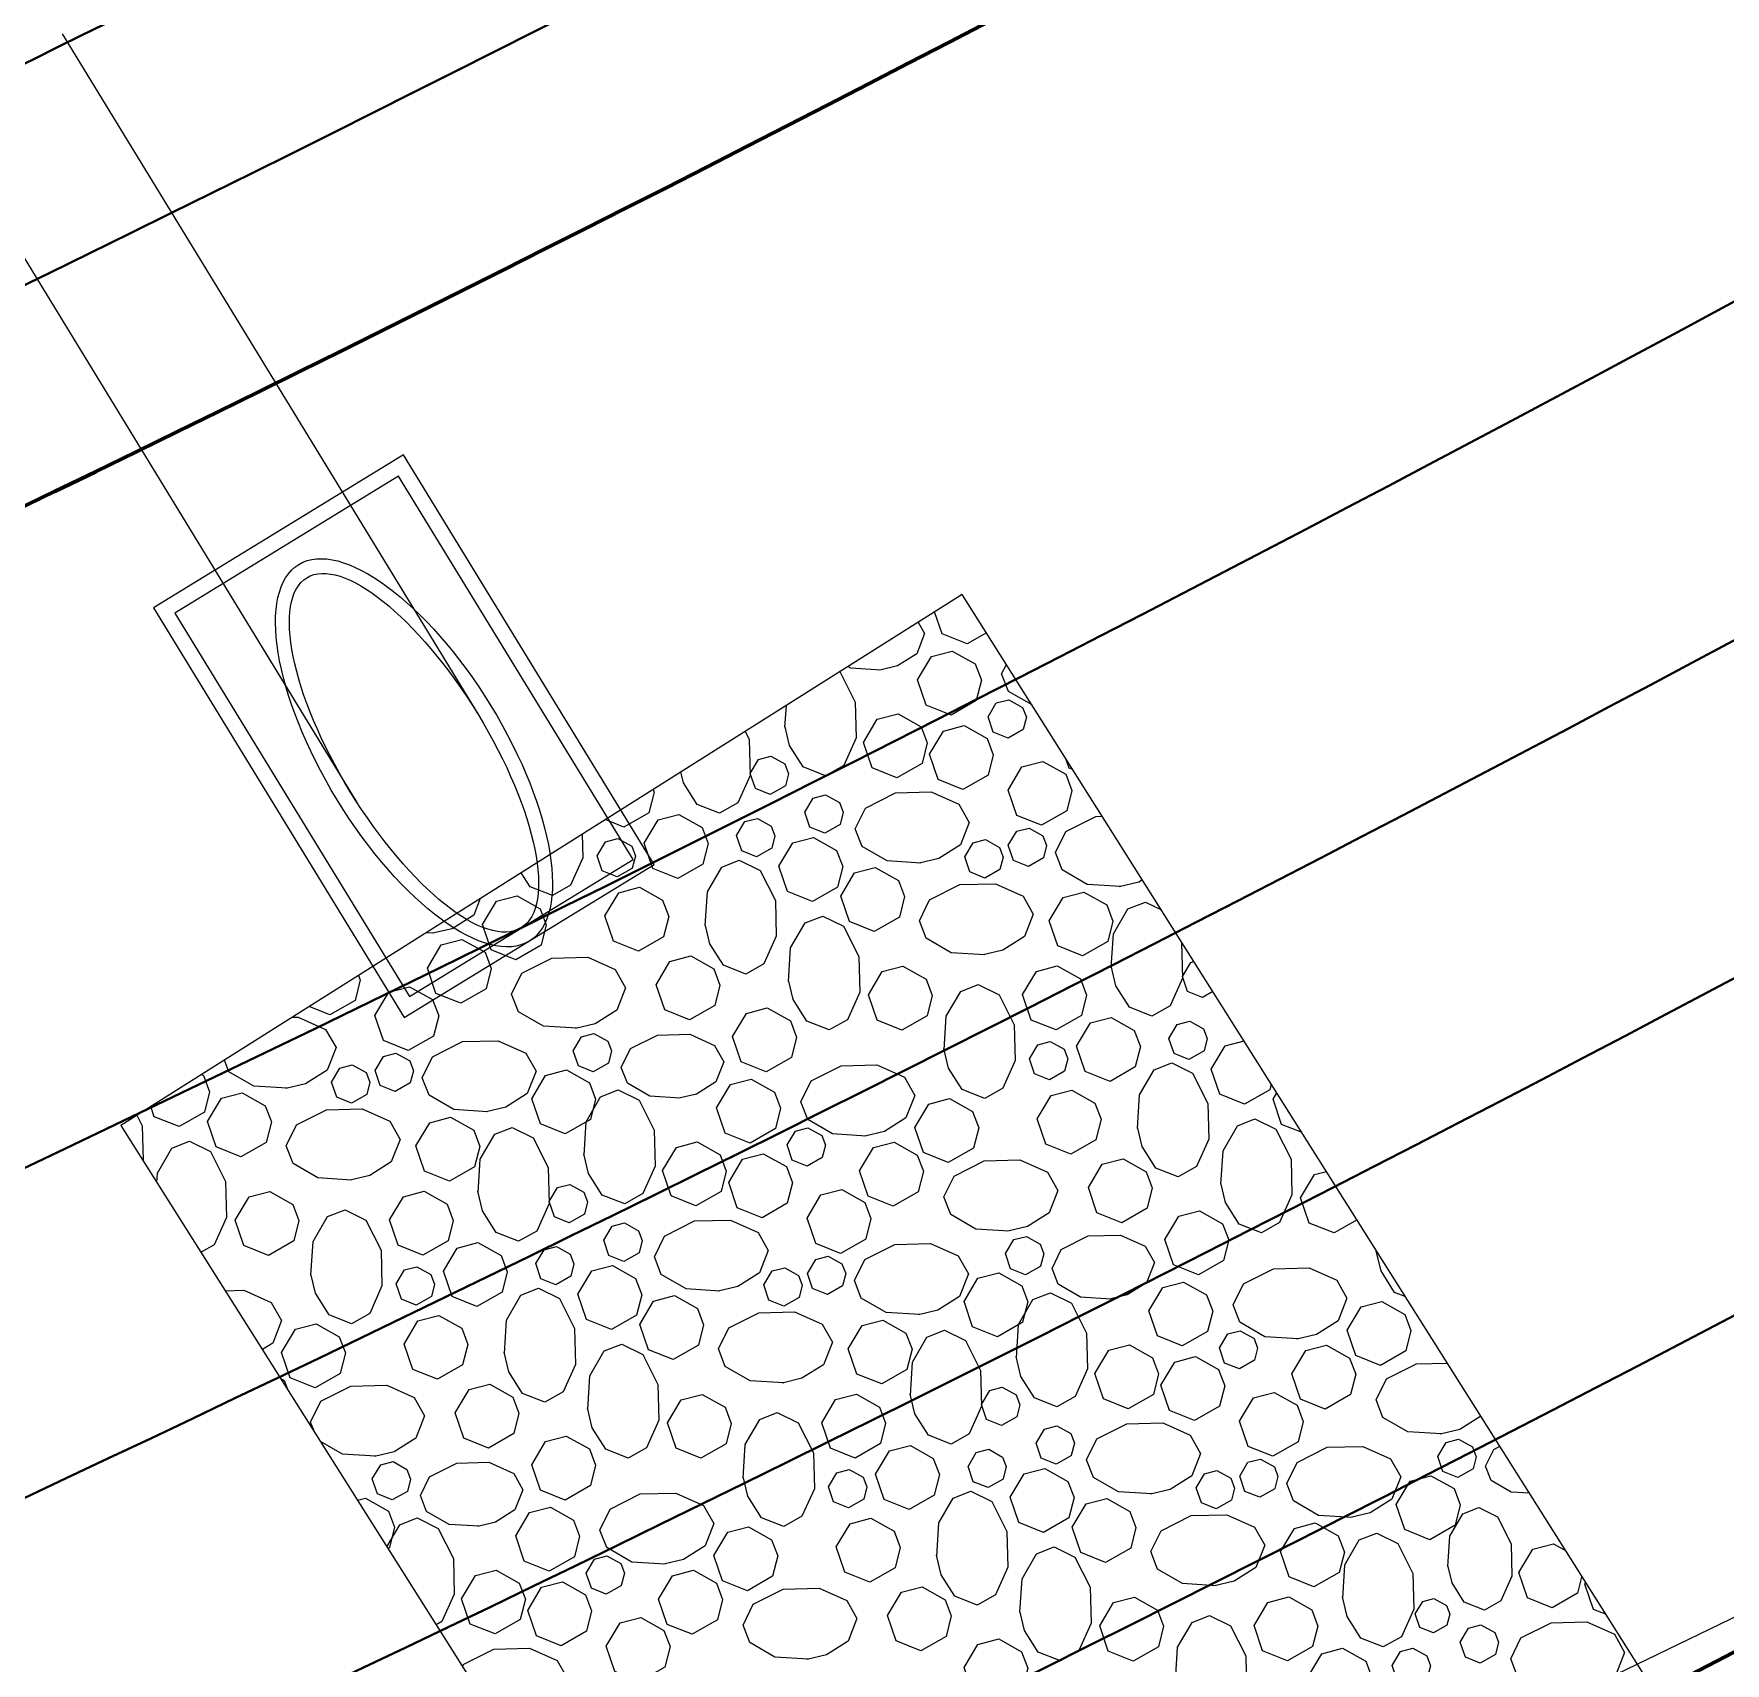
# Model space of a CAD drawing. Header units: inches. Extents: x -5337 to 1057, y 15227 to 19227.
# Drawn here: x -2863.83 to -2846.83, y 16352.24 to 16368.62 of the extents above; entities that cross this region are included whole.
import ezdxf

# ---------------------------------------------------------------- set-up
doc = ezdxf.new("R2010")
doc.units = ezdxf.units.IN
doc.header["$LTSCALE"] = 150
doc.header["$MEASUREMENT"] = 0
for name, color, linetype in [('COMT-MIN', 84, 'Continuous'), ('CONT-MJR', 84, 'Continuous'), ('PAVING', 7, 'Continuous'), ('STORM', 7, 'Continuous'), ('STORM INLET', 7, 'Continuous')]:
    doc.layers.add(name, color=color, linetype=linetype)

msp = doc.modelspace()

# ---------------------------------------------------------------- linework, layer by layer
at = {"color": 5}
msp.add_line((-2820.485, 16365.365), (-2886.17, 16333.681), dxfattribs=at)
at = {"layer": 'COMT-MIN', "color": 5, "linetype": 'Continuous', "lineweight": 40, "extrusion": (0, 0, -1)}
for radius, start in [(355, 229.0153), (363, 229.0153), (366, 229.0153), (369, 229.0153), (372, 229.0153), (347, 242.4216), (350, 242.4216), (353, 242.4216)]:
    msp.add_arc((3019.379, 16685.249), radius, start, 247.8057, dxfattribs=at)
at = {"layer": 'CONT-MJR', "color": 5, "linetype": 'Continuous', "lineweight": 70, "extrusion": (0, 0, -1)}
for radius in [357, 375]:
    msp.add_arc((3019.379, 16685.249), radius, 229.0153, 247.8057, dxfattribs=at)
at = {"layer": 'PAVING', "color": 1, "flags": 128}
msp.add_lwpolyline([(-2852.275, 16340.738), (-2843.819, 16346.076), (-2854.495, 16362.988), (-2862.951, 16357.65)], close=True, dxfattribs=at)
for points in [[(-2854.251, 16362.602), (-2854.446, 16362.49), (-2854.696, 16362.59), (-2854.772, 16362.813)], [(-2854.937, 16362.709), (-2854.872, 16362.594), (-2854.951, 16362.391), (-2855.146, 16362.268), (-2855.324, 16362.225)], [(-2854.354, 16361.92), (-2854.607, 16361.775), (-2854.857, 16361.875), (-2854.944, 16362.13), (-2854.804, 16362.363), (-2854.595, 16362.418), (-2854.364, 16362.288), (-2854.302, 16362.126), (-2854.354, 16361.92)], [(-2855.729, 16362.209), (-2855.723, 16362.206), (-2855.57, 16361.904), (-2855.561, 16361.545), (-2855.685, 16361.268), (-2855.868, 16361.165), (-2856.094, 16361.253), (-2856.231, 16361.47), (-2856.278, 16361.668)], [(-2855.31, 16362.226), (-2855.614, 16362.245), (-2855.644, 16362.262)], [(-2853.793, 16361.876), (-2854.029, 16362.013), (-2854.098, 16362.189), (-2854.051, 16362.284)], [(-2856.276, 16361.653), (-2856.262, 16361.872)], [(-2853.881, 16361.63), (-2854.034, 16361.543), (-2854.183, 16361.603), (-2854.235, 16361.756), (-2854.152, 16361.896), (-2854.027, 16361.929), (-2853.887, 16361.851), (-2853.85, 16361.753), (-2853.882, 16361.63)], [(-2854.898, 16361.289), (-2855.151, 16361.144), (-2855.401, 16361.244), (-2855.487, 16361.498), (-2855.348, 16361.732), (-2855.139, 16361.786), (-2854.908, 16361.656), (-2854.846, 16361.494), (-2854.898, 16361.289)], [(-2854.233, 16361.171), (-2854.487, 16361.025), (-2854.736, 16361.126), (-2854.823, 16361.38), (-2854.683, 16361.614), (-2854.475, 16361.668), (-2854.243, 16361.538), (-2854.182, 16361.376), (-2854.233, 16361.171)], [(-2856.677, 16361.611), (-2856.635, 16361.528), (-2856.626, 16361.168), (-2856.751, 16360.891), (-2856.933, 16360.788), (-2857.159, 16360.876), (-2857.295, 16361.094), (-2857.322, 16361.204)], [(-2856.272, 16361.062), (-2856.425, 16360.975), (-2856.574, 16361.035), (-2856.626, 16361.187), (-2856.542, 16361.328), (-2856.418, 16361.361), (-2856.278, 16361.283), (-2856.241, 16361.185), (-2856.272, 16361.062)], [(-2853.444, 16360.811), (-2853.698, 16360.666), (-2853.947, 16360.766), (-2854.034, 16361.02), (-2853.894, 16361.254), (-2853.685, 16361.309), (-2853.454, 16361.179), (-2853.392, 16361.016), (-2853.444, 16360.811)], [(-2853.383, 16361.226), (-2853.42, 16361.241), (-2853.452, 16361.336)], [(-2857.602, 16361.027), (-2857.591, 16360.999), (-2857.643, 16360.793)], [(-2855.723, 16360.673), (-2855.876, 16360.587), (-2856.025, 16360.646), (-2856.077, 16360.799), (-2855.993, 16360.939), (-2855.868, 16360.972), (-2855.729, 16360.894), (-2855.692, 16360.797), (-2855.723, 16360.674)], [(-2854.912, 16360.287), (-2855.25, 16360.308), (-2855.501, 16360.454), (-2855.57, 16360.63), (-2855.466, 16360.84), (-2855.165, 16360.993), (-2854.805, 16361.002), (-2854.528, 16360.878), (-2854.424, 16360.695), (-2854.513, 16360.47), (-2854.73, 16360.333), (-2854.927, 16360.286)], [(-2857.643, 16360.793), (-2857.896, 16360.648), (-2858.083, 16360.723)], [(-2857.101, 16360.277), (-2857.354, 16360.132), (-2857.604, 16360.232), (-2857.69, 16360.486), (-2857.551, 16360.72), (-2857.342, 16360.775), (-2857.11, 16360.644), (-2857.049, 16360.482), (-2857.101, 16360.277)], [(-2856.409, 16360.438), (-2856.561, 16360.351), (-2856.71, 16360.411), (-2856.762, 16360.564), (-2856.679, 16360.704), (-2856.553, 16360.736), (-2856.414, 16360.659), (-2856.378, 16360.561), (-2856.409, 16360.438)], [(-2853.677, 16360.34), (-2853.829, 16360.253), (-2853.979, 16360.313), (-2854.031, 16360.466), (-2853.947, 16360.606), (-2853.822, 16360.639), (-2853.683, 16360.561), (-2853.646, 16360.463), (-2853.677, 16360.34)], [(-2852.901, 16360.051), (-2853.239, 16360.072), (-2853.489, 16360.217), (-2853.558, 16360.394), (-2853.454, 16360.604), (-2853.153, 16360.756), (-2853.087, 16360.758)], [(-2858.313, 16360.578), (-2858.307, 16360.34), (-2858.431, 16360.063), (-2858.613, 16359.96), (-2858.839, 16360.048), (-2858.928, 16360.189)], [(-2857.81, 16360.234), (-2857.963, 16360.147), (-2858.112, 16360.207), (-2858.164, 16360.36), (-2858.081, 16360.5), (-2857.955, 16360.533), (-2857.816, 16360.455), (-2857.78, 16360.357), (-2857.811, 16360.234)], [(-2855.748, 16360.046), (-2856.001, 16359.901), (-2856.251, 16360.001), (-2856.337, 16360.256), (-2856.198, 16360.49), (-2855.989, 16360.544), (-2855.757, 16360.414), (-2855.696, 16360.251), (-2855.748, 16360.046)], [(-2854.115, 16360.223), (-2854.267, 16360.136), (-2854.417, 16360.197), (-2854.469, 16360.349), (-2854.385, 16360.489), (-2854.26, 16360.522), (-2854.121, 16360.444), (-2854.084, 16360.347), (-2854.115, 16360.223)], [(-2857.077, 16359.659), (-2857.056, 16359.996), (-2856.911, 16360.247), (-2856.735, 16360.316), (-2856.524, 16360.212), (-2856.371, 16359.911), (-2856.363, 16359.551), (-2856.487, 16359.274), (-2856.669, 16359.171), (-2856.895, 16359.259), (-2857.032, 16359.476), (-2857.079, 16359.673)], [(-2855.126, 16359.743), (-2855.38, 16359.598), (-2855.629, 16359.698), (-2855.716, 16359.953), (-2855.576, 16360.187), (-2855.368, 16360.241), (-2855.136, 16360.111), (-2855.075, 16359.949), (-2855.126, 16359.743)], [(-2852.684, 16360.118), (-2852.718, 16360.096), (-2852.916, 16360.049)], [(-2859.341, 16359.929), (-2859.405, 16359.764), (-2859.623, 16359.627), (-2859.82, 16359.581)], [(-2858.726, 16359.46), (-2858.98, 16359.315), (-2859.229, 16359.415), (-2859.316, 16359.67), (-2859.177, 16359.903), (-2858.968, 16359.958), (-2858.736, 16359.828), (-2858.675, 16359.665), (-2858.726, 16359.46)], [(-2857.496, 16359.545), (-2857.749, 16359.4), (-2857.999, 16359.5), (-2858.086, 16359.755), (-2857.946, 16359.989), (-2857.738, 16360.043), (-2857.506, 16359.913), (-2857.444, 16359.75), (-2857.496, 16359.545)], [(-2854.268, 16359.365), (-2854.605, 16359.385), (-2854.856, 16359.531), (-2854.925, 16359.707), (-2854.822, 16359.918), (-2854.52, 16360.07), (-2854.16, 16360.079), (-2853.883, 16359.955), (-2853.78, 16359.773), (-2853.868, 16359.547), (-2854.086, 16359.41), (-2854.283, 16359.363)], [(-2853.031, 16359.498), (-2853.285, 16359.353), (-2853.534, 16359.453), (-2853.621, 16359.707), (-2853.481, 16359.941), (-2853.272, 16359.995), (-2853.041, 16359.866), (-2852.979, 16359.704), (-2853.031, 16359.498)], [(-2856.24, 16359.097), (-2856.219, 16359.435), (-2856.073, 16359.686), (-2855.897, 16359.754), (-2855.687, 16359.651), (-2855.534, 16359.349), (-2855.525, 16358.989), (-2855.649, 16358.712), (-2855.832, 16358.609), (-2856.057, 16358.697), (-2856.194, 16358.915), (-2856.242, 16359.112)], [(-2852.996, 16359.237), (-2852.975, 16359.575), (-2852.829, 16359.825), (-2852.653, 16359.894), (-2852.492, 16359.815)], [(-2859.805, 16359.582), (-2859.882, 16359.587)], [(-2859.281, 16359.022), (-2859.535, 16358.877), (-2859.784, 16358.977), (-2859.871, 16359.231), (-2859.732, 16359.465), (-2859.523, 16359.519), (-2859.291, 16359.39), (-2859.23, 16359.227), (-2859.281, 16359.022)], [(-2852.306, 16359.52), (-2852.29, 16359.489), (-2852.281, 16359.129), (-2852.405, 16358.852), (-2852.588, 16358.749), (-2852.813, 16358.837), (-2852.95, 16359.054), (-2852.997, 16359.252)], [(-2858.367, 16358.626), (-2858.704, 16358.647), (-2858.955, 16358.792), (-2859.024, 16358.969), (-2858.92, 16359.179), (-2858.619, 16359.332), (-2858.259, 16359.341), (-2857.982, 16359.217), (-2857.879, 16359.034), (-2857.967, 16358.809), (-2858.184, 16358.672), (-2858.382, 16358.625)], [(-2856.982, 16358.855), (-2857.236, 16358.71), (-2857.485, 16358.81), (-2857.572, 16359.064), (-2857.432, 16359.298), (-2857.223, 16359.353), (-2856.992, 16359.223), (-2856.931, 16359.06), (-2856.982, 16358.855)], [(-2854.848, 16358.752), (-2855.102, 16358.607), (-2855.351, 16358.707), (-2855.438, 16358.961), (-2855.299, 16359.195), (-2855.09, 16359.249), (-2854.858, 16359.12), (-2854.797, 16358.957), (-2854.848, 16358.752)], [(-2853.297, 16358.754), (-2853.551, 16358.609), (-2853.8, 16358.709), (-2853.887, 16358.964), (-2853.747, 16359.197), (-2853.539, 16359.252), (-2853.307, 16359.122), (-2853.246, 16358.96), (-2853.297, 16358.754)], [(-2851.975, 16358.995), (-2852.079, 16358.936), (-2852.229, 16358.996), (-2852.281, 16359.148), (-2852.197, 16359.288), (-2852.165, 16359.297)], [(-2860.564, 16359.157), (-2860.546, 16359.112), (-2860.598, 16358.906)], [(-2860.598, 16358.906), (-2860.852, 16358.761), (-2861.059, 16358.844)], [(-2859.809, 16358.547), (-2860.062, 16358.402), (-2860.312, 16358.502), (-2860.399, 16358.756), (-2860.259, 16358.99), (-2860.05, 16359.044), (-2859.819, 16358.915), (-2859.757, 16358.752), (-2859.809, 16358.547)], [(-2854.676, 16358.408), (-2854.655, 16358.746), (-2854.51, 16358.997), (-2854.333, 16359.066), (-2854.123, 16358.962), (-2853.971, 16358.66), (-2853.962, 16358.301), (-2854.086, 16358.023), (-2854.268, 16357.921), (-2854.494, 16358.009), (-2854.631, 16358.226), (-2854.678, 16358.423)], [(-2861.23, 16358.736), (-2861.169, 16358.738), (-2860.893, 16358.614), (-2860.789, 16358.431), (-2860.878, 16358.206), (-2861.095, 16358.069), (-2861.292, 16358.022)], [(-2856.212, 16358.332), (-2856.466, 16358.187), (-2856.715, 16358.287), (-2856.802, 16358.542), (-2856.663, 16358.775), (-2856.454, 16358.83), (-2856.222, 16358.7), (-2856.161, 16358.537), (-2856.212, 16358.332)], [(-2852.755, 16358.238), (-2853.009, 16358.092), (-2853.258, 16358.193), (-2853.345, 16358.447), (-2853.205, 16358.681), (-2852.997, 16358.735), (-2852.765, 16358.605), (-2852.704, 16358.443), (-2852.755, 16358.238)], [(-2858.051, 16358.275), (-2858.203, 16358.188), (-2858.353, 16358.248), (-2858.405, 16358.4), (-2858.321, 16358.541), (-2858.196, 16358.573), (-2858.057, 16358.496), (-2858.02, 16358.398), (-2858.051, 16358.275)], [(-2857.33, 16357.923), (-2857.634, 16357.942), (-2857.86, 16358.073), (-2857.922, 16358.231), (-2857.828, 16358.421), (-2857.557, 16358.558), (-2857.233, 16358.566), (-2856.984, 16358.454), (-2856.891, 16358.29), (-2856.97, 16358.087), (-2857.166, 16357.964), (-2857.344, 16357.922)], [(-2852.063, 16358.399), (-2852.215, 16358.312), (-2852.365, 16358.372), (-2852.417, 16358.524), (-2852.333, 16358.665), (-2852.208, 16358.697), (-2852.069, 16358.619), (-2852.032, 16358.522), (-2852.063, 16358.399)], [(-2859.266, 16357.787), (-2859.603, 16357.808), (-2859.854, 16357.953), (-2859.923, 16358.129), (-2859.819, 16358.34), (-2859.518, 16358.492), (-2859.158, 16358.501), (-2858.881, 16358.377), (-2858.778, 16358.195), (-2858.866, 16357.969), (-2859.083, 16357.832), (-2859.281, 16357.785)], [(-2853.465, 16358.195), (-2853.617, 16358.108), (-2853.767, 16358.168), (-2853.819, 16358.32), (-2853.735, 16358.461), (-2853.61, 16358.494), (-2853.471, 16358.415), (-2853.434, 16358.318), (-2853.465, 16358.195)], [(-2851.402, 16358.007), (-2851.656, 16357.862), (-2851.906, 16357.962), (-2851.992, 16358.216), (-2851.853, 16358.45), (-2851.662, 16358.5)], [(-2861.277, 16358.023), (-2861.615, 16358.044), (-2861.866, 16358.189), (-2861.911, 16358.306)], [(-2860.48, 16357.959), (-2860.632, 16357.872), (-2860.782, 16357.932), (-2860.834, 16358.085), (-2860.75, 16358.225), (-2860.625, 16358.258), (-2860.486, 16358.18), (-2860.449, 16358.083), (-2860.48, 16357.959)], [(-2860.042, 16358.076), (-2860.194, 16357.989), (-2860.344, 16358.049), (-2860.396, 16358.202), (-2860.312, 16358.342), (-2860.187, 16358.375), (-2860.048, 16358.297), (-2860.011, 16358.199), (-2860.042, 16358.076)], [(-2855.46, 16357.543), (-2855.797, 16357.564), (-2856.048, 16357.709), (-2856.117, 16357.886), (-2856.014, 16358.096), (-2855.712, 16358.248), (-2855.352, 16358.257), (-2855.075, 16358.133), (-2854.972, 16357.951), (-2855.06, 16357.725), (-2855.277, 16357.588), (-2855.475, 16357.541)], [(-2852.732, 16357.619), (-2852.711, 16357.957), (-2852.566, 16358.208), (-2852.389, 16358.277), (-2852.179, 16358.173), (-2852.026, 16357.871), (-2852.017, 16357.511), (-2852.141, 16357.235), (-2852.324, 16357.131), (-2852.549, 16357.22), (-2852.686, 16357.437), (-2852.734, 16357.634)], [(-2862.142, 16358.161), (-2862.122, 16358.15), (-2862.061, 16357.987), (-2862.112, 16357.782)], [(-2858.232, 16357.709), (-2858.486, 16357.564), (-2858.735, 16357.664), (-2858.822, 16357.918), (-2858.682, 16358.152), (-2858.473, 16358.207), (-2858.242, 16358.077), (-2858.18, 16357.914), (-2858.232, 16357.709)], [(-2856.373, 16357.617), (-2856.627, 16357.472), (-2856.877, 16357.572), (-2856.963, 16357.826), (-2856.824, 16358.06), (-2856.615, 16358.115), (-2856.383, 16357.985), (-2856.322, 16357.822), (-2856.373, 16357.617)], [(-2851.388, 16358.066), (-2851.402, 16358.007)], [(-2861.491, 16357.479), (-2861.745, 16357.334), (-2861.994, 16357.434), (-2862.081, 16357.688), (-2861.941, 16357.922), (-2861.733, 16357.977), (-2861.501, 16357.847), (-2861.439, 16357.684), (-2861.491, 16357.479)], [(-2858.295, 16357.349), (-2858.275, 16357.687), (-2858.129, 16357.938), (-2857.953, 16358.007), (-2857.743, 16357.903), (-2857.59, 16357.601), (-2857.581, 16357.241), (-2857.705, 16356.964), (-2857.887, 16356.861), (-2858.113, 16356.949), (-2858.25, 16357.166), (-2858.297, 16357.364)], [(-2854.381, 16357.421), (-2854.635, 16357.276), (-2854.884, 16357.376), (-2854.971, 16357.63), (-2854.831, 16357.864), (-2854.623, 16357.919), (-2854.391, 16357.788), (-2854.329, 16357.626), (-2854.381, 16357.421)], [(-2853.15, 16357.506), (-2853.404, 16357.361), (-2853.653, 16357.461), (-2853.74, 16357.716), (-2853.601, 16357.949), (-2853.392, 16358.004), (-2853.16, 16357.874), (-2853.099, 16357.711), (-2853.15, 16357.506)], [(-2851.079, 16357.577), (-2851.284, 16357.659), (-2851.37, 16357.913), (-2851.332, 16357.978)], [(-2862.79, 16357.752), (-2862.736, 16357.646), (-2862.728, 16357.296)], [(-2862.112, 16357.782), (-2862.366, 16357.637), (-2862.616, 16357.737), (-2862.65, 16357.84)], [(-2860.633, 16357.1), (-2860.97, 16357.121), (-2861.221, 16357.267), (-2861.29, 16357.443), (-2861.187, 16357.654), (-2860.885, 16357.806), (-2860.525, 16357.815), (-2860.248, 16357.691), (-2860.145, 16357.509), (-2860.233, 16357.283), (-2860.45, 16357.146), (-2860.648, 16357.099)], [(-2859.396, 16357.234), (-2859.649, 16357.089), (-2859.899, 16357.189), (-2859.985, 16357.443), (-2859.846, 16357.677), (-2859.637, 16357.731), (-2859.405, 16357.602), (-2859.344, 16357.439), (-2859.396, 16357.234)], [(-2851.894, 16357.058), (-2851.873, 16357.395), (-2851.728, 16357.646), (-2851.552, 16357.715), (-2851.341, 16357.612), (-2851.189, 16357.31), (-2851.18, 16356.95), (-2851.304, 16356.673), (-2851.487, 16356.57), (-2851.712, 16356.658), (-2851.849, 16356.875), (-2851.896, 16357.073)], [(-2859.36, 16356.973), (-2859.339, 16357.31), (-2859.194, 16357.561), (-2859.018, 16357.63), (-2858.808, 16357.526), (-2858.655, 16357.225), (-2858.646, 16356.865), (-2858.77, 16356.588), (-2858.953, 16356.485), (-2859.178, 16356.573), (-2859.315, 16356.79), (-2859.362, 16356.988)], [(-2855.901, 16357.327), (-2856.053, 16357.24), (-2856.203, 16357.3), (-2856.255, 16357.453), (-2856.171, 16357.593), (-2856.046, 16357.626), (-2855.907, 16357.547), (-2855.87, 16357.45), (-2855.901, 16357.327)], [(-2862.589, 16357.077), (-2862.584, 16357.171), (-2862.438, 16357.422), (-2862.262, 16357.49), (-2862.052, 16357.387), (-2861.899, 16357.085), (-2861.89, 16356.725), (-2862.014, 16356.448), (-2862.146, 16356.374)], [(-2856.917, 16356.985), (-2857.171, 16356.84), (-2857.42, 16356.94), (-2857.507, 16357.195), (-2857.368, 16357.429), (-2857.159, 16357.483), (-2856.927, 16357.353), (-2856.866, 16357.191), (-2856.917, 16356.985)], [(-2854.936, 16356.983), (-2855.19, 16356.838), (-2855.439, 16356.938), (-2855.526, 16357.192), (-2855.386, 16357.426), (-2855.178, 16357.48), (-2854.946, 16357.35), (-2854.885, 16357.188), (-2854.936, 16356.983)], [(-2856.253, 16356.867), (-2856.506, 16356.722), (-2856.756, 16356.822), (-2856.842, 16357.076), (-2856.703, 16357.31), (-2856.494, 16357.365), (-2856.262, 16357.235), (-2856.201, 16357.072), (-2856.253, 16356.867)], [(-2854.022, 16356.587), (-2854.359, 16356.608), (-2854.61, 16356.753), (-2854.679, 16356.93), (-2854.575, 16357.14), (-2854.274, 16357.293), (-2853.914, 16357.302), (-2853.637, 16357.178), (-2853.534, 16356.995), (-2853.622, 16356.769), (-2853.839, 16356.632), (-2854.037, 16356.585)], [(-2852.637, 16356.816), (-2852.89, 16356.671), (-2853.14, 16356.771), (-2853.226, 16357.025), (-2853.087, 16357.259), (-2852.878, 16357.314), (-2852.647, 16357.183), (-2852.585, 16357.021), (-2852.637, 16356.816)], [(-2858.292, 16356.758), (-2858.444, 16356.671), (-2858.594, 16356.731), (-2858.646, 16356.884), (-2858.562, 16357.024), (-2858.437, 16357.057), (-2858.298, 16356.979), (-2858.261, 16356.882), (-2858.292, 16356.758)], [(-2850.525, 16356.7), (-2850.757, 16356.568), (-2851.006, 16356.668), (-2851.093, 16356.922), (-2850.953, 16357.156), (-2850.833, 16357.187)], [(-2861.213, 16356.488), (-2861.467, 16356.343), (-2861.716, 16356.443), (-2861.803, 16356.697), (-2861.663, 16356.931), (-2861.455, 16356.985), (-2861.223, 16356.856), (-2861.161, 16356.693), (-2861.213, 16356.488)], [(-2859.662, 16356.49), (-2859.916, 16356.345), (-2860.165, 16356.445), (-2860.252, 16356.7), (-2860.112, 16356.933), (-2859.904, 16356.988), (-2859.672, 16356.858), (-2859.611, 16356.695), (-2859.662, 16356.49)], [(-2855.463, 16356.507), (-2855.717, 16356.363), (-2855.967, 16356.462), (-2856.053, 16356.717), (-2855.914, 16356.951), (-2855.705, 16357.005), (-2855.473, 16356.875), (-2855.412, 16356.713), (-2855.464, 16356.508)], [(-2861.041, 16356.144), (-2861.02, 16356.482), (-2860.875, 16356.733), (-2860.698, 16356.801), (-2860.488, 16356.698), (-2860.335, 16356.396), (-2860.327, 16356.036), (-2860.45, 16355.759), (-2860.633, 16355.656), (-2860.859, 16355.744), (-2860.995, 16355.962), (-2861.043, 16356.159)], [(-2856.932, 16355.984), (-2857.27, 16356.005), (-2857.521, 16356.15), (-2857.589, 16356.327), (-2857.486, 16356.537), (-2857.184, 16356.69), (-2856.824, 16356.698), (-2856.547, 16356.574), (-2856.444, 16356.392), (-2856.532, 16356.166), (-2856.749, 16356.03), (-2856.947, 16355.982)], [(-2851.867, 16356.293), (-2852.121, 16356.148), (-2852.37, 16356.248), (-2852.457, 16356.502), (-2852.317, 16356.736), (-2852.109, 16356.791), (-2851.877, 16356.661), (-2851.815, 16356.498), (-2851.867, 16356.293)], [(-2857.743, 16356.37), (-2857.895, 16356.283), (-2858.045, 16356.343), (-2858.097, 16356.496), (-2858.013, 16356.636), (-2857.888, 16356.669), (-2857.749, 16356.591), (-2857.712, 16356.493), (-2857.743, 16356.37)], [(-2853.705, 16356.236), (-2853.858, 16356.149), (-2854.008, 16356.209), (-2854.059, 16356.361), (-2853.976, 16356.502), (-2853.85, 16356.534), (-2853.712, 16356.456), (-2853.675, 16356.359), (-2853.706, 16356.236)], [(-2853.001, 16355.904), (-2853.305, 16355.923), (-2853.53, 16356.053), (-2853.592, 16356.212), (-2853.499, 16356.402), (-2853.228, 16356.539), (-2852.904, 16356.547), (-2852.654, 16356.435), (-2852.562, 16356.271), (-2852.641, 16356.068), (-2852.836, 16355.945), (-2853.014, 16355.902)], [(-2859.12, 16355.974), (-2859.374, 16355.828), (-2859.623, 16355.929), (-2859.71, 16356.183), (-2859.57, 16356.417), (-2859.362, 16356.471), (-2859.13, 16356.341), (-2859.068, 16356.179), (-2859.12, 16355.974)], [(-2858.428, 16356.134), (-2858.58, 16356.047), (-2858.73, 16356.108), (-2858.782, 16356.26), (-2858.698, 16356.4), (-2858.573, 16356.433), (-2858.434, 16356.355), (-2858.397, 16356.258), (-2858.428, 16356.135)], [(-2854.921, 16355.748), (-2855.258, 16355.769), (-2855.509, 16355.914), (-2855.578, 16356.09), (-2855.474, 16356.3), (-2855.172, 16356.453), (-2854.813, 16356.462), (-2854.536, 16356.338), (-2854.433, 16356.156), (-2854.521, 16355.93), (-2854.738, 16355.793), (-2854.935, 16355.746)], [(-2850.037, 16355.926), (-2850.149, 16355.969), (-2850.285, 16356.186), (-2850.333, 16356.384)], [(-2850.331, 16356.369), (-2850.329, 16356.389)], [(-2859.83, 16355.93), (-2859.982, 16355.844), (-2860.132, 16355.904), (-2860.184, 16356.056), (-2860.1, 16356.197), (-2859.975, 16356.229), (-2859.836, 16356.151), (-2859.799, 16356.054), (-2859.83, 16355.931)], [(-2857.767, 16355.743), (-2858.021, 16355.598), (-2858.27, 16355.698), (-2858.357, 16355.952), (-2858.217, 16356.186), (-2858.009, 16356.24), (-2857.777, 16356.11), (-2857.716, 16355.948), (-2857.767, 16355.743)], [(-2856.135, 16355.92), (-2856.287, 16355.833), (-2856.437, 16355.893), (-2856.488, 16356.046), (-2856.405, 16356.186), (-2856.279, 16356.219), (-2856.14, 16356.141), (-2856.104, 16356.043), (-2856.135, 16355.92)], [(-2855.697, 16356.037), (-2855.849, 16355.95), (-2855.999, 16356.01), (-2856.051, 16356.162), (-2855.967, 16356.303), (-2855.842, 16356.336), (-2855.703, 16356.258), (-2855.666, 16356.16), (-2855.697, 16356.037)], [(-2851.114, 16355.504), (-2851.452, 16355.525), (-2851.703, 16355.67), (-2851.772, 16355.846), (-2851.668, 16356.057), (-2851.366, 16356.209), (-2851.007, 16356.218), (-2850.73, 16356.094), (-2850.627, 16355.912), (-2850.715, 16355.686), (-2850.932, 16355.549), (-2851.13, 16355.502)], [(-2859.096, 16355.355), (-2859.075, 16355.693), (-2858.93, 16355.944), (-2858.754, 16356.013), (-2858.543, 16355.909), (-2858.391, 16355.607), (-2858.382, 16355.247), (-2858.506, 16354.97), (-2858.689, 16354.867), (-2858.914, 16354.955), (-2859.051, 16355.173), (-2859.098, 16355.37)], [(-2853.886, 16355.67), (-2854.14, 16355.525), (-2854.39, 16355.625), (-2854.476, 16355.879), (-2854.337, 16356.113), (-2854.128, 16356.167), (-2853.896, 16356.037), (-2853.835, 16355.875), (-2853.887, 16355.67)], [(-2852.028, 16355.578), (-2852.282, 16355.433), (-2852.531, 16355.533), (-2852.618, 16355.787), (-2852.478, 16356.021), (-2852.269, 16356.075), (-2852.038, 16355.946), (-2851.976, 16355.783), (-2852.028, 16355.578)], [(-2861.902, 16355.988), (-2861.717, 16355.993), (-2861.44, 16355.869), (-2861.337, 16355.687), (-2861.425, 16355.461), (-2861.528, 16355.396)], [(-2857.145, 16355.44), (-2857.399, 16355.295), (-2857.649, 16355.395), (-2857.735, 16355.649), (-2857.596, 16355.883), (-2857.387, 16355.938), (-2857.156, 16355.808), (-2857.094, 16355.645), (-2857.146, 16355.44)], [(-2853.95, 16355.31), (-2853.929, 16355.647), (-2853.784, 16355.898), (-2853.608, 16355.967), (-2853.397, 16355.864), (-2853.245, 16355.562), (-2853.236, 16355.202), (-2853.36, 16354.925), (-2853.542, 16354.822), (-2853.768, 16354.91), (-2853.905, 16355.127), (-2853.952, 16355.325)], [(-2850.036, 16355.382), (-2850.289, 16355.237), (-2850.539, 16355.337), (-2850.626, 16355.591), (-2850.486, 16355.825), (-2850.277, 16355.879), (-2850.046, 16355.749), (-2849.984, 16355.587), (-2850.036, 16355.382)], [(-2859.516, 16355.242), (-2859.769, 16355.097), (-2860.018, 16355.197), (-2860.105, 16355.451), (-2859.966, 16355.685), (-2859.757, 16355.74), (-2859.525, 16355.61), (-2859.464, 16355.447), (-2859.516, 16355.242)], [(-2856.288, 16355.061), (-2856.625, 16355.082), (-2856.876, 16355.227), (-2856.945, 16355.404), (-2856.841, 16355.614), (-2856.54, 16355.767), (-2856.18, 16355.776), (-2855.903, 16355.652), (-2855.8, 16355.469), (-2855.888, 16355.243), (-2856.105, 16355.107), (-2856.303, 16355.059)], [(-2855.05, 16355.195), (-2855.304, 16355.05), (-2855.554, 16355.15), (-2855.64, 16355.404), (-2855.501, 16355.638), (-2855.292, 16355.692), (-2855.06, 16355.562), (-2854.999, 16355.4), (-2855.051, 16355.195)], [(-2860.746, 16355.157), (-2861, 16355.012), (-2861.249, 16355.112), (-2861.336, 16355.366), (-2861.196, 16355.6), (-2860.988, 16355.654), (-2860.756, 16355.524), (-2860.694, 16355.362), (-2860.746, 16355.157)], [(-2855.015, 16354.933), (-2854.994, 16355.271), (-2854.849, 16355.522), (-2854.673, 16355.591), (-2854.462, 16355.487), (-2854.31, 16355.185), (-2854.301, 16354.826), (-2854.425, 16354.549), (-2854.607, 16354.446), (-2854.833, 16354.534), (-2854.97, 16354.751), (-2855.017, 16354.949)], [(-2851.556, 16355.288), (-2851.708, 16355.201), (-2851.858, 16355.261), (-2851.91, 16355.413), (-2851.826, 16355.554), (-2851.701, 16355.586), (-2851.561, 16355.508), (-2851.525, 16355.411), (-2851.556, 16355.288)], [(-2858.259, 16354.794), (-2858.238, 16355.131), (-2858.093, 16355.382), (-2857.917, 16355.451), (-2857.706, 16355.348), (-2857.554, 16355.046), (-2857.545, 16354.686), (-2857.669, 16354.409), (-2857.851, 16354.306), (-2858.077, 16354.394), (-2858.214, 16354.611), (-2858.261, 16354.809)], [(-2852.572, 16354.946), (-2852.826, 16354.801), (-2853.075, 16354.901), (-2853.162, 16355.156), (-2853.022, 16355.389), (-2852.813, 16355.444), (-2852.582, 16355.314), (-2852.52, 16355.151), (-2852.572, 16354.946)], [(-2850.591, 16354.944), (-2850.845, 16354.798), (-2851.094, 16354.898), (-2851.181, 16355.153), (-2851.041, 16355.387), (-2850.832, 16355.441), (-2850.601, 16355.311), (-2850.539, 16355.149), (-2850.591, 16354.944)], [(-2851.907, 16354.828), (-2852.161, 16354.683), (-2852.411, 16354.783), (-2852.497, 16355.037), (-2852.357, 16355.271), (-2852.149, 16355.326), (-2851.917, 16355.196), (-2851.856, 16355.033), (-2851.907, 16354.828)], [(-2849.676, 16354.548), (-2850.014, 16354.569), (-2850.265, 16354.714), (-2850.333, 16354.891), (-2850.23, 16355.101), (-2849.928, 16355.253), (-2849.617, 16355.261)], [(-2861.345, 16355.105), (-2861.311, 16355.086), (-2861.278, 16354.999)], [(-2861.005, 16354.568), (-2861.044, 16354.665), (-2860.94, 16354.876), (-2860.639, 16355.028), (-2860.278, 16355.037), (-2860.002, 16354.913), (-2859.899, 16354.731), (-2859.987, 16354.505), (-2860.204, 16354.368), (-2860.401, 16354.321)], [(-2859.002, 16354.552), (-2859.255, 16354.406), (-2859.505, 16354.507), (-2859.591, 16354.761), (-2859.452, 16354.995), (-2859.243, 16355.049), (-2859.011, 16354.919), (-2858.95, 16354.757), (-2859.001, 16354.552)], [(-2853.947, 16354.719), (-2854.099, 16354.632), (-2854.249, 16354.692), (-2854.301, 16354.845), (-2854.217, 16354.985), (-2854.092, 16355.018), (-2853.953, 16354.94), (-2853.916, 16354.842), (-2853.947, 16354.719)], [(-2856.868, 16354.448), (-2857.121, 16354.304), (-2857.371, 16354.404), (-2857.458, 16354.658), (-2857.318, 16354.892), (-2857.109, 16354.946), (-2856.878, 16354.816), (-2856.816, 16354.654), (-2856.868, 16354.448)], [(-2855.317, 16354.451), (-2855.571, 16354.306), (-2855.82, 16354.406), (-2855.907, 16354.66), (-2855.767, 16354.894), (-2855.558, 16354.948), (-2855.327, 16354.818), (-2855.265, 16354.656), (-2855.317, 16354.451)], [(-2851.118, 16354.468), (-2851.372, 16354.323), (-2851.621, 16354.423), (-2851.708, 16354.678), (-2851.568, 16354.912), (-2851.36, 16354.966), (-2851.128, 16354.836), (-2851.067, 16354.674), (-2851.118, 16354.468)], [(-2856.695, 16354.105), (-2856.675, 16354.443), (-2856.53, 16354.693), (-2856.353, 16354.762), (-2856.143, 16354.659), (-2855.99, 16354.357), (-2855.981, 16353.997), (-2856.105, 16353.72), (-2856.288, 16353.617), (-2856.513, 16353.705), (-2856.65, 16353.922), (-2856.697, 16354.12)], [(-2852.587, 16353.945), (-2852.924, 16353.966), (-2853.175, 16354.111), (-2853.244, 16354.287), (-2853.141, 16354.498), (-2852.839, 16354.651), (-2852.479, 16354.659), (-2852.202, 16354.535), (-2852.099, 16354.353), (-2852.187, 16354.127), (-2852.404, 16353.99), (-2852.602, 16353.943)], [(-2849.28, 16354.728), (-2849.494, 16354.593), (-2849.691, 16354.546)], [(-2858.232, 16354.029), (-2858.486, 16353.883), (-2858.735, 16353.984), (-2858.822, 16354.238), (-2858.682, 16354.472), (-2858.474, 16354.526), (-2858.242, 16354.397), (-2858.18, 16354.234), (-2858.232, 16354.029)], [(-2853.397, 16354.331), (-2853.55, 16354.244), (-2853.7, 16354.304), (-2853.751, 16354.456), (-2853.668, 16354.597), (-2853.543, 16354.63), (-2853.403, 16354.551), (-2853.367, 16354.454), (-2853.398, 16354.331)], [(-2849.36, 16354.196), (-2849.513, 16354.109), (-2849.662, 16354.169), (-2849.714, 16354.322), (-2849.63, 16354.462), (-2849.505, 16354.495), (-2849.366, 16354.417), (-2849.329, 16354.319), (-2849.36, 16354.196)], [(-2860.387, 16354.323), (-2860.724, 16354.344), (-2860.945, 16354.472)], [(-2854.775, 16353.934), (-2855.028, 16353.789), (-2855.278, 16353.889), (-2855.365, 16354.144), (-2855.225, 16354.377), (-2855.016, 16354.432), (-2854.785, 16354.302), (-2854.723, 16354.14), (-2854.775, 16353.934)], [(-2854.083, 16354.095), (-2854.235, 16354.008), (-2854.385, 16354.068), (-2854.436, 16354.221), (-2854.353, 16354.361), (-2854.228, 16354.394), (-2854.089, 16354.316), (-2854.052, 16354.219), (-2854.083, 16354.096)], [(-2850.575, 16353.709), (-2850.913, 16353.729), (-2851.164, 16353.875), (-2851.232, 16354.051), (-2851.129, 16354.261), (-2850.827, 16354.414), (-2850.467, 16354.423), (-2850.19, 16354.299), (-2850.087, 16354.117), (-2850.175, 16353.891), (-2850.393, 16353.754), (-2850.59, 16353.707)], [(-2848.79, 16353.951), (-2848.976, 16353.962), (-2849.179, 16354.08), (-2849.235, 16354.223), (-2849.151, 16354.393), (-2849.089, 16354.425)], [(-2860.07, 16353.971), (-2860.223, 16353.884), (-2860.372, 16353.945), (-2860.424, 16354.097), (-2860.34, 16354.237), (-2860.215, 16354.27), (-2860.076, 16354.192), (-2860.04, 16354.095), (-2860.07, 16353.971)], [(-2859.35, 16353.62), (-2859.653, 16353.639), (-2859.879, 16353.769), (-2859.941, 16353.928), (-2859.848, 16354.117), (-2859.576, 16354.255), (-2859.253, 16354.263), (-2859.003, 16354.151), (-2858.911, 16353.987), (-2858.99, 16353.784), (-2859.185, 16353.661), (-2859.363, 16353.618)], [(-2855.485, 16353.891), (-2855.637, 16353.804), (-2855.787, 16353.864), (-2855.839, 16354.017), (-2855.755, 16354.157), (-2855.63, 16354.19), (-2855.491, 16354.112), (-2855.454, 16354.015), (-2855.485, 16353.891)], [(-2853.422, 16353.704), (-2853.676, 16353.558), (-2853.925, 16353.659), (-2854.012, 16353.913), (-2853.872, 16354.147), (-2853.663, 16354.201), (-2853.432, 16354.071), (-2853.37, 16353.909), (-2853.422, 16353.704)], [(-2851.789, 16353.881), (-2851.941, 16353.794), (-2852.091, 16353.854), (-2852.143, 16354.006), (-2852.06, 16354.147), (-2851.934, 16354.179), (-2851.795, 16354.102), (-2851.758, 16354.004), (-2851.789, 16353.881)], [(-2851.351, 16353.997), (-2851.504, 16353.911), (-2851.653, 16353.971), (-2851.705, 16354.123), (-2851.622, 16354.263), (-2851.496, 16354.296), (-2851.357, 16354.218), (-2851.321, 16354.121), (-2851.352, 16353.998)], [(-2854.751, 16353.316), (-2854.73, 16353.653), (-2854.585, 16353.904), (-2854.409, 16353.973), (-2854.198, 16353.87), (-2854.046, 16353.568), (-2854.037, 16353.208), (-2854.161, 16352.931), (-2854.343, 16352.828), (-2854.569, 16352.916), (-2854.706, 16353.133), (-2854.753, 16353.331)], [(-2849.541, 16353.63), (-2849.795, 16353.485), (-2850.045, 16353.586), (-2850.131, 16353.84), (-2849.992, 16354.074), (-2849.783, 16354.128), (-2849.551, 16353.998), (-2849.49, 16353.836), (-2849.541, 16353.631)], [(-2860.573, 16353.882), (-2860.493, 16353.903), (-2860.261, 16353.773), (-2860.2, 16353.611), (-2860.251, 16353.406)], [(-2858.393, 16353.314), (-2858.646, 16353.168), (-2858.896, 16353.269), (-2858.983, 16353.523), (-2858.843, 16353.757), (-2858.634, 16353.811), (-2858.403, 16353.681), (-2858.341, 16353.519), (-2858.393, 16353.314)], [(-2857.479, 16353.24), (-2857.817, 16353.26), (-2858.068, 16353.406), (-2858.137, 16353.582), (-2858.033, 16353.792), (-2857.731, 16353.945), (-2857.372, 16353.954), (-2857.095, 16353.83), (-2856.992, 16353.648), (-2857.079, 16353.422), (-2857.297, 16353.285), (-2857.494, 16353.238)], [(-2852.8, 16353.401), (-2853.054, 16353.255), (-2853.303, 16353.356), (-2853.39, 16353.61), (-2853.25, 16353.844), (-2853.042, 16353.898), (-2852.81, 16353.768), (-2852.749, 16353.606), (-2852.8, 16353.401)], [(-2849.612, 16353.216), (-2849.593, 16353.52), (-2849.462, 16353.746), (-2849.303, 16353.808), (-2849.114, 16353.715), (-2848.977, 16353.443), (-2848.969, 16353.119), (-2849.081, 16352.87), (-2849.245, 16352.777), (-2849.448, 16352.856), (-2849.571, 16353.052), (-2849.614, 16353.229)], [(-2860.277, 16353.413), (-2860.149, 16353.634), (-2859.972, 16353.703), (-2859.762, 16353.599), (-2859.609, 16353.297), (-2859.6, 16352.938), (-2859.725, 16352.661), (-2859.782, 16352.629)], [(-2855.17, 16353.203), (-2855.424, 16353.058), (-2855.673, 16353.158), (-2855.76, 16353.412), (-2855.62, 16353.646), (-2855.412, 16353.7), (-2855.18, 16353.57), (-2855.119, 16353.408), (-2855.17, 16353.203)], [(-2851.942, 16353.022), (-2852.28, 16353.043), (-2852.531, 16353.188), (-2852.599, 16353.365), (-2852.496, 16353.575), (-2852.194, 16353.727), (-2851.834, 16353.736), (-2851.557, 16353.612), (-2851.454, 16353.43), (-2851.542, 16353.204), (-2851.76, 16353.068), (-2851.957, 16353.02)], [(-2850.705, 16353.155), (-2850.959, 16353.01), (-2851.208, 16353.11), (-2851.295, 16353.365), (-2851.155, 16353.599), (-2850.947, 16353.653), (-2850.715, 16353.523), (-2850.653, 16353.361), (-2850.705, 16353.155)], [(-2856.4, 16353.118), (-2856.654, 16352.972), (-2856.904, 16353.072), (-2856.99, 16353.327), (-2856.851, 16353.561), (-2856.642, 16353.615), (-2856.411, 16353.485), (-2856.349, 16353.323), (-2856.401, 16353.118)], [(-2850.67, 16352.894), (-2850.649, 16353.232), (-2850.504, 16353.483), (-2850.327, 16353.552), (-2850.117, 16353.448), (-2849.964, 16353.146), (-2849.955, 16352.787), (-2850.08, 16352.51), (-2850.262, 16352.407), (-2850.488, 16352.494), (-2850.624, 16352.712), (-2850.672, 16352.909)], [(-2860.251, 16353.406), (-2860.266, 16353.397)], [(-2857.92, 16353.023), (-2858.073, 16352.936), (-2858.222, 16352.996), (-2858.274, 16353.149), (-2858.191, 16353.289), (-2858.066, 16353.322), (-2857.926, 16353.244), (-2857.889, 16353.147), (-2857.921, 16353.023)], [(-2853.914, 16352.755), (-2853.893, 16353.092), (-2853.748, 16353.343), (-2853.571, 16353.412), (-2853.361, 16353.308), (-2853.209, 16353.006), (-2853.2, 16352.647), (-2853.323, 16352.37), (-2853.506, 16352.267), (-2853.732, 16352.355), (-2853.869, 16352.572), (-2853.916, 16352.769)], [(-2848.309, 16352.946), (-2848.563, 16352.801), (-2848.812, 16352.901), (-2848.899, 16353.155), (-2848.76, 16353.389), (-2848.551, 16353.443), (-2848.425, 16353.373)], [(-2858.937, 16352.682), (-2859.19, 16352.537), (-2859.44, 16352.637), (-2859.527, 16352.891), (-2859.387, 16353.125), (-2859.178, 16353.18), (-2858.947, 16353.049), (-2858.885, 16352.887), (-2858.937, 16352.682)], [(-2856.956, 16352.679), (-2857.209, 16352.534), (-2857.459, 16352.634), (-2857.546, 16352.888), (-2857.406, 16353.122), (-2857.197, 16353.177), (-2856.966, 16353.047), (-2856.904, 16352.885), (-2856.956, 16352.679)], [(-2848.266, 16353.12), (-2848.309, 16352.946)], [(-2858.272, 16352.564), (-2858.526, 16352.419), (-2858.775, 16352.519), (-2858.862, 16352.773), (-2858.722, 16353.007), (-2858.514, 16353.062), (-2858.282, 16352.931), (-2858.22, 16352.769), (-2858.272, 16352.564)], [(-2856.041, 16352.284), (-2856.379, 16352.304), (-2856.629, 16352.45), (-2856.698, 16352.626), (-2856.595, 16352.837), (-2856.293, 16352.989), (-2855.933, 16352.998), (-2855.656, 16352.874), (-2855.553, 16352.692), (-2855.641, 16352.466), (-2855.859, 16352.329), (-2856.056, 16352.282)], [(-2854.656, 16352.512), (-2854.91, 16352.367), (-2855.159, 16352.467), (-2855.246, 16352.722), (-2855.106, 16352.956), (-2854.898, 16353.01), (-2854.666, 16352.88), (-2854.605, 16352.718), (-2854.656, 16352.512)], [(-2848.02, 16352.732), (-2848.148, 16352.783), (-2848.235, 16353.037), (-2848.224, 16353.054)], [(-2852.523, 16352.409), (-2852.776, 16352.264), (-2853.026, 16352.364), (-2853.112, 16352.619), (-2852.973, 16352.853), (-2852.764, 16352.907), (-2852.533, 16352.777), (-2852.471, 16352.615), (-2852.523, 16352.409)], [(-2850.972, 16352.412), (-2851.225, 16352.267), (-2851.475, 16352.367), (-2851.561, 16352.621), (-2851.422, 16352.855), (-2851.213, 16352.909), (-2850.981, 16352.779), (-2850.92, 16352.617), (-2850.972, 16352.412)], [(-2849.622, 16352.625), (-2849.759, 16352.547), (-2849.894, 16352.601), (-2849.941, 16352.739), (-2849.865, 16352.865), (-2849.753, 16352.894), (-2849.628, 16352.824), (-2849.594, 16352.736), (-2849.622, 16352.625)], [(-2857.483, 16352.204), (-2857.737, 16352.059), (-2857.986, 16352.159), (-2858.073, 16352.414), (-2857.933, 16352.648), (-2857.724, 16352.702), (-2857.493, 16352.572), (-2857.431, 16352.41), (-2857.483, 16352.205)], [(-2852.35, 16352.066), (-2852.33, 16352.403), (-2852.184, 16352.654), (-2852.008, 16352.723), (-2851.797, 16352.619), (-2851.645, 16352.318), (-2851.636, 16351.958), (-2851.76, 16351.681), (-2851.942, 16351.578), (-2852.168, 16351.666), (-2852.305, 16351.883), (-2852.352, 16352.081)], [(-2849.135, 16352.331), (-2849.287, 16352.244), (-2849.437, 16352.304), (-2849.489, 16352.456), (-2849.405, 16352.597), (-2849.28, 16352.629), (-2849.141, 16352.551), (-2849.104, 16352.454), (-2849.135, 16352.331)], [(-2848.324, 16351.945), (-2848.662, 16351.965), (-2848.913, 16352.111), (-2848.981, 16352.287), (-2848.878, 16352.498), (-2848.576, 16352.65), (-2848.216, 16352.659), (-2847.939, 16352.535), (-2847.836, 16352.352), (-2847.924, 16352.127), (-2848.141, 16351.99), (-2848.339, 16351.943)], [(-2853.887, 16351.989), (-2854.14, 16351.844), (-2854.39, 16351.945), (-2854.476, 16352.199), (-2854.337, 16352.433), (-2854.128, 16352.487), (-2853.897, 16352.357), (-2853.835, 16352.195), (-2853.887, 16351.989)], [(-2859.517, 16352.21), (-2859.505, 16352.233), (-2859.204, 16352.386), (-2858.844, 16352.395), (-2858.567, 16352.271), (-2858.463, 16352.089), (-2858.552, 16351.863), (-2858.769, 16351.726), (-2858.966, 16351.679)], [(-2850.43, 16351.895), (-2850.683, 16351.75), (-2850.932, 16351.85), (-2851.019, 16352.104), (-2850.88, 16352.338), (-2850.671, 16352.393), (-2850.439, 16352.263), (-2850.378, 16352.1), (-2850.43, 16351.895)], [(-2849.82, 16352.095), (-2849.972, 16352.008), (-2850.122, 16352.068), (-2850.174, 16352.221), (-2850.09, 16352.361), (-2849.965, 16352.394), (-2849.826, 16352.316), (-2849.789, 16352.218), (-2849.82, 16352.095)]]:
    msp.add_lwpolyline(points, dxfattribs=at)
at = {"layer": 'STORM', "color": 5}
for p, q in [((-2863.543, 16368.623), (-2859.364, 16361.787)), ((-2864.823, 16367.84), (-2860.578, 16360.897))]:
    msp.add_line(p, q, dxfattribs=at)
at = {"layer": 'STORM INLET', "color": 5}
for p, q in [((-2860.11, 16364.389), (-2862.623, 16362.851)), ((-2857.59, 16360.272), (-2860.11, 16364.389)), ((-2860.161, 16364.176), (-2862.409, 16362.8)), ((-2857.803, 16360.323), (-2860.161, 16364.176)), ((-2862.623, 16362.851), (-2860.103, 16358.734)), ((-2862.409, 16362.8), (-2860.051, 16358.947)), ((-2860.103, 16358.734), (-2857.59, 16360.272)), ((-2860.051, 16358.947), (-2857.803, 16360.323))]:
    msp.add_line(p, q, dxfattribs=at)
for major_axis, ratio in [((1.158, -1.893), 0.408128), ((1.077, -1.76), 0.36366)]:
    msp.add_ellipse((-2860.005, 16361.395), major_axis=major_axis, ratio=ratio, dxfattribs=at)

doc.saveas('drawing.dxf')
